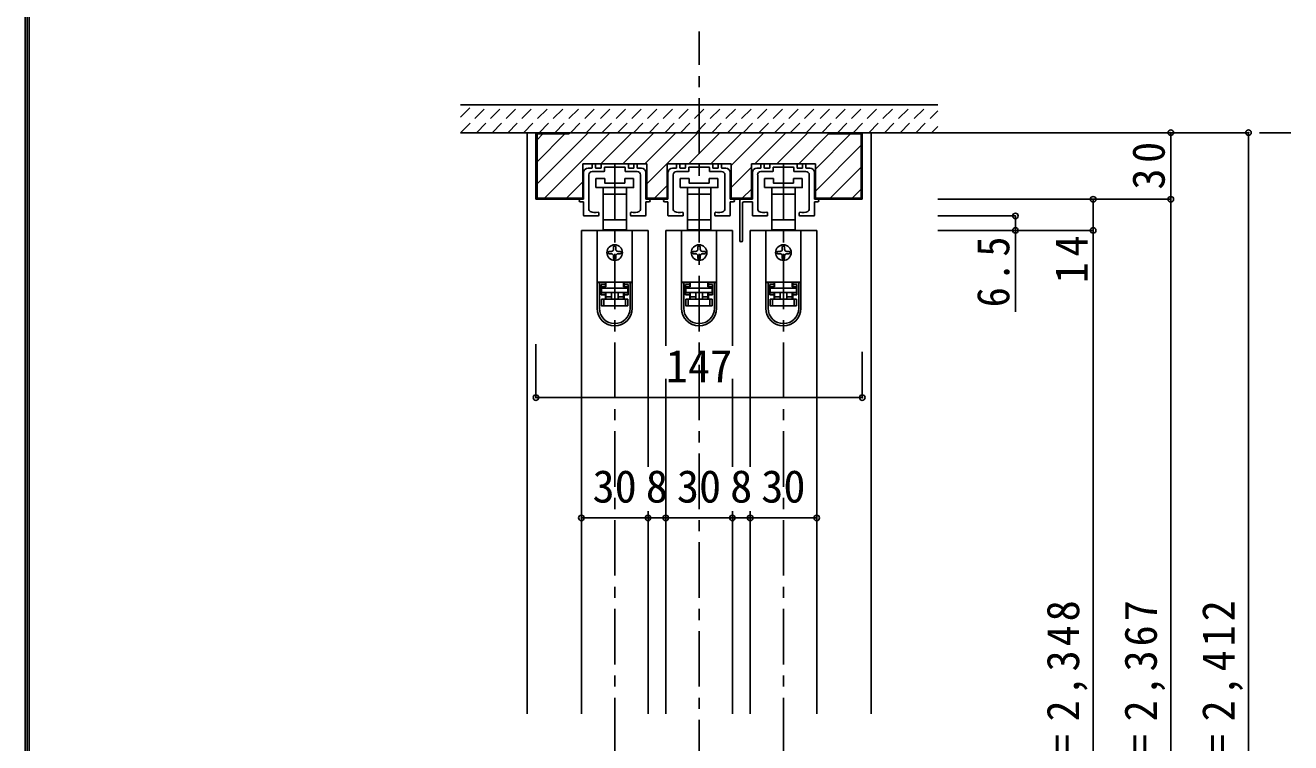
# Model space of a CAD drawing. Units: millimetres at full size, sheet at 1:5; some dimension numbers follow another scale. Extents: x -973 to 977, y -718 to 696.
# Drawn here: x -973 to -403, y -323 to 0 of the extents above; entities that cross this region are included whole.
import ezdxf
from ezdxf.enums import TextEntityAlignment as Align

# ---------------------------------------------------------------- set-up
doc = ezdxf.new("R2010")
doc.units = ezdxf.units.MM
doc.header["$LTSCALE"] = 5
doc.header["$PDMODE"] = 32
doc.header["$PDSIZE"] = 2.5
doc.linetypes.add('CHAIN1', pattern=[8, 5, -1, 1, -1])
doc.linetypes.add('DASHED1', pattern=[1.8, 1.2, -0.6])
for name, color, linetype in [('0-1_通り芯', 4, 'CHAIN1'), ('0-4_枠', 3, 'Continuous'), ('0-6_扉', 6, 'Continuous'), ('0-7_金物', 7, 'Continuous'), ('0-B_寸法', 7, 'Continuous'), ('0-C_ハッチ', 4, 'Continuous'), ('F-1_枠', 6, 'Continuous')]:
    doc.layers.add(name, color=color, linetype=linetype)
doc.styles.add('ＭＳ ゴシック', font='')
doc.styles.get('ＭＳ ゴシック').set_extended_font_data('MS Gothic')

# ---------------------------------------------------------------- blocks, each defined once
blk = doc.blocks.new('下荷重(戸車)')
at = {"layer": '0-7_金物'}
for p, q in [((8.5, 37.107), (4.5, 37.107)), ((-5.25, 30.107), (0, 30.107)), ((0, 30.107), (5.25, 30.107)), ((5.25, 30.107), (5.25, 33.107)), ((5.25, 18.507), (5.25, 30.107)), ((0, 18.507), (-5.25, 18.507)), ((-5.25, 18.507), (-5.25, 14.107)), ((5.25, 18.507), (0, 18.507)), ((5.25, 14.107), (5.25, 18.507)), ((7.9, 13.807), (-7.9, 13.807)), ((-7.9, 13.807), (-7.9, -9.493)), ((-5.25, 14.107), (-4, 14.107)), ((-4, 14.107), (-4, 13.807)), ((4, 14.107), (-4, 14.107)), ((4, 14.107), (5.25, 14.107)), ((4, 13.807), (4, 14.107)), ((7.9, 13.807), (7.9, -9.493)), ((-0.5, 6.307), (-0.5, 5.307)), ((0.5, 5.307), (0.5, 6.307)), ((-1.5, 4.307), (-2.5, 4.307)), ((-2.5, 3.307), (-1.5, 3.307)), ((-0.5, 2.307), (-0.5, 1.307)), ((0.5, 1.307), (0.5, 2.307)), ((2.5, 4.307), (1.5, 4.307)), ((1.5, 3.307), (2.5, 3.307)), ((7.9, -9.493), (-7.9, -9.493)), ((-7.9, -9.493), (-7.9, -9.593)), ((-6.9, -9.593), (-7.9, -9.593)), ((-7.9, -9.593), (-7.9, -21.293)), ((-4.2, -9.593), (-6.9, -9.593)), ((-6.9, -21.293), (-6.9, -9.593)), ((-6.1, -10.593), (-6.1, -15.293)), ((-6.1, -10.593), (-4.2, -10.593)), ((-4.9, -9.593), (-4.9, -9.493)), ((-4.2, -9.593), (-4.2, -10.593)), ((-4, -11.693), (-4, -9.493)), ((4, -9.493), (4, -11.693)), ((6.9, -9.593), (4.2, -9.593)), ((4.2, -10.593), (4.2, -9.593)), ((4.2, -11.593), (4.2, -10.593)), ((4.2, -10.593), (6.1, -10.593)), ((4.9, -9.493), (4.9, -9.593)), ((6.1, -15.293), (6.1, -10.593)), ((6.9, -9.593), (6.9, -21.293)), ((7.9, -9.593), (6.9, -9.593)), ((7.9, -9.493), (7.9, -9.593)), ((7.9, -21.293), (7.9, -9.593)), ((-6.1, -14.293), (-4.2, -14.293)), ((-4.2, -15.293), (-6.1, -15.293)), ((-5.9, -11.693), (-5.9, -12.193)), ((-4, -11.693), (-5.9, -11.693)), ((-5.9, -12.193), (5.9, -12.193)), ((-5.9, -14.193), (-5.9, -12.193)), ((5.9, -14.193), (-5.9, -14.193)), ((-4.2, -14.293), (-4.2, -15.293)), ((-4.2, -15.293), (-4.2, -17.193)), ((-4, -16.193), (-4, -14.193)), ((-1.5, -14.193), (-1.5, -17.193)), ((1.5, -14.193), (1.5, -17.193)), ((1.5, -16.193), (4, -16.193)), ((5.9, -11.693), (4, -11.693)), ((6.1, -11.593), (4.2, -11.593)), ((6.1, -15.293), (4.2, -15.293)), ((4.2, -17.193), (4.2, -15.293)), ((5.9, -12.193), (5.9, -11.693)), ((5.9, -12.193), (5.9, -14.193)), ((-5.9, -17.193), (-4.9, -17.193)), ((-4.9, -17.193), (4.9, -17.193)), ((-4.9, -17.193), (-4.9, -20.193)), ((4.9, -20.193), (-4.9, -20.193)), ((4.9, -17.193), (5.9, -17.193)), ((5.9, -17.193), (5.9, -20.193))]:
    blk.add_line(p, q, dxfattribs=at)
for points in [[(-8.5, 33.107), (0, 33.107), (8.5, 33.107), (8.5, 37.107)], [(4.5, 37.107), (4.5, 35.107), (-4.5, 35.107), (-4.5, 37.107), (-8.5, 37.107), (-8.5, 33.107)], [(-5.25, 33.107), (-5.25, 30.107), (-5.25, 18.507)], [(-4.2, -10.593), (-4.2, -11.593), (-6.1, -11.593)], [(-4, -17.193), (-4, -16.193), (-1.5, -16.193)], [(4, -14.193), (4, -16.193), (4, -17.193)], [(4.2, -15.293), (4.2, -14.293), (6.1, -14.293)], [(-4.9, -20.193), (-5.9, -20.193), (-5.9, -17.193)], [(5.9, -20.193), (4.9, -20.193), (4.9, -17.193)]]:
    blk.add_lwpolyline(points, dxfattribs=at)
blk.add_circle((0, 3.807), 3.5, dxfattribs=at)
for centre, radius, start, end in [((0, 6.307), 0.5, 90, 180), ((0, 6.307), 0.5, 0, 90), ((-2.5, 3.807), 0.5, 90, 180), ((-2.5, 3.807), 0.5, 180, 270), ((-1.5, 5.307), 1, 270, 0), ((-1.5, 2.307), 1, 0, 90), ((0, 1.307), 0.5, 180, 270), ((0, 1.307), 0.5, 270, 0), ((1.5, 5.307), 1, 180, 270), ((1.5, 2.307), 1, 90, 180), ((2.5, 3.807), 0.5, 0, 90), ((2.5, 3.807), 0.5, 270, 0), ((0, -21.293), 7.9, 180, 0), ((0, -21.293), 6.9, 180, 0)]:
    blk.add_arc(centre, radius, start, end, dxfattribs=at)
blk = doc.blocks.new('03')
at = {"layer": '0-B_寸法'}
for p, q in [((-11.079, 7.476), (-9.529, 7.476)), ((-9.229, 7.776), (-9.229, 9.176)), ((-9.229, 5.976), (-4.029, 5.976)), ((-8.029, 9.476), (-8.929, 9.476)), ((-7.729, 7.776), (-7.729, 9.176)), ((-5.529, 7.476), (-7.429, 7.476)), ((-5.229, 9.176), (-5.229, 7.776)), ((-4.929, 9.476), (6.771, 9.476)), ((-3.729, 6.276), (-3.729, 7.676)), ((-3.429, 7.976), (0.621, 7.976)), ((0.921, 8.276), (0.621, 7.976)), ((0.921, 8.276), (1.221, 7.976)), ((5.271, 7.976), (1.221, 7.976)), ((5.571, 6.276), (5.571, 7.676)), ((11.071, 5.976), (5.871, 5.976)), ((7.071, 9.176), (7.071, 7.776)), ((7.371, 7.476), (9.271, 7.476)), ((9.571, 7.776), (9.571, 9.176)), ((9.871, 9.476), (10.771, 9.476)), ((11.071, 7.776), (11.071, 9.176)), ((12.921, 7.476), (11.371, 7.476)), ((-13.079, 5.476), (-13.079, -6.524)), ((-10.679, -11.096), (-10.679, 4.476)), ((12.521, -11.096), (12.521, 4.476)), ((14.921, 5.476), (14.921, -6.524)), ((-18.679, -25.124), (-18.679, -7.024)), ((-18.179, -6.524), (-13.079, -6.524)), ((-17.479, -25.124), (-17.479, -8.224)), ((-16.979, -7.724), (-13.079, -7.724)), ((-13.079, -13.724), (-13.079, -7.724)), ((16.321, -6.524), (14.921, -6.524)), ((16.321, -7.724), (14.921, -7.724)), ((14.921, -13.724), (14.921, -7.724)), ((-12.779, -14.024), (-6.529, -14.024)), ((-6.229, -13.724), (-6.229, -12.649)), ((8.071, -13.724), (8.071, -12.649)), ((14.621, -14.024), (8.371, -14.024))]:
    blk.add_line(p, q, dxfattribs=at)
for centre, radius, start, end in [((-11.079, 5.476), 2, 90, 180), ((-9.229, 4.476), 1.5, 90, 180), ((-9.529, 7.776), 0.3, 270, 0), ((-8.929, 9.176), 0.3, 90, 180), ((-8.029, 9.176), 0.3, 0, 90), ((-7.429, 7.776), 0.3, 180, 270), ((-5.529, 7.776), 0.3, 270, 0), ((-4.929, 9.176), 0.3, 90, 180), ((-4.029, 6.276), 0.3, 270, 0), ((-3.429, 7.676), 0.3, 90, 180), ((5.271, 7.676), 0.3, 0, 90), ((5.871, 6.276), 0.3, 180, 270), ((6.771, 9.176), 0.3, 0, 90), ((7.371, 7.776), 0.3, 180, 270), ((9.271, 7.776), 0.3, 270, 0), ((9.871, 9.176), 0.3, 90, 180), ((10.771, 9.176), 0.3, 0, 90), ((11.371, 7.776), 0.3, 180, 270), ((11.071, 4.476), 1.5, 0, 90), ((12.921, 5.476), 2, 0, 90), ((-18.179, -7.024), 0.5, 90, 180), ((-16.979, -8.224), 0.5, 90, 180), ((-9.679, -11.096), 1, 180, 243.25632), ((11.521, -11.096), 1, 296.74368, 0), ((16.321, -7.124), 0.6, 0, 90), ((16.321, -7.124), 0.6, 270, 0), ((-12.779, -13.724), 0.3, 180, 270), ((-7.879, -7.524), 5, 243.25632, 284.75682), ((-6.529, -12.649), 0.3, 0, 104.75682), ((-6.529, -13.724), 0.3, 270, 0), ((8.371, -12.649), 0.3, 75.24318, 180), ((8.371, -13.724), 0.3, 180, 270), ((9.721, -7.524), 5, 255.24318, 296.74368), ((14.621, -13.724), 0.3, 270, 0), ((-18.079, -25.124), 0.6, 180, 0)]:
    blk.add_arc(centre, radius, start, end, dxfattribs=at)
blk = doc.blocks.new('02')
at = {"layer": '0-B_寸法'}
for p, q in [((-12, 6.623), (-10.45, 6.623)), ((-10.15, 6.923), (-10.15, 8.323)), ((-8.95, 8.623), (-9.85, 8.623)), ((-8.65, 6.923), (-8.65, 8.323)), ((-6.45, 6.623), (-8.35, 6.623)), ((-6.15, 8.323), (-6.15, 6.923)), ((-5.85, 8.623), (5.85, 8.623)), ((-4.65, 5.423), (-4.65, 6.823)), ((-4.35, 7.123), (-0.3, 7.123)), ((0, 7.423), (-0.3, 7.123)), ((0, 7.423), (0.3, 7.123)), ((4.35, 7.123), (0.3, 7.123)), ((4.65, 5.423), (4.65, 6.823)), ((6.15, 8.323), (6.15, 6.923)), ((6.45, 6.623), (8.35, 6.623)), ((8.65, 6.923), (8.65, 8.323)), ((8.95, 8.623), (9.85, 8.623)), ((10.15, 6.923), (10.15, 8.323)), ((12, 6.623), (10.45, 6.623)), ((-14, 4.623), (-14, -7.377)), ((-11.6, -11.949), (-11.6, 3.623)), ((-10.15, 5.123), (-4.95, 5.123)), ((10.15, 5.123), (4.95, 5.123)), ((11.6, -11.949), (11.6, 3.623)), ((14, 4.623), (14, -7.377)), ((-15.4, -7.377), (-14, -7.377)), ((-15.4, -8.577), (-14, -8.577)), ((-14, -14.577), (-14, -8.577)), ((15.4, -7.377), (14, -7.377)), ((15.4, -8.577), (14, -8.577)), ((14, -14.577), (14, -8.577)), ((-13.7, -14.877), (-7.45, -14.877)), ((-7.15, -14.577), (-7.15, -13.502)), ((7.15, -14.577), (7.15, -13.502)), ((13.7, -14.877), (7.45, -14.877))]:
    blk.add_line(p, q, dxfattribs=at)
for centre, radius, start, end in [((-12, 4.623), 2, 90, 180), ((-10.45, 6.923), 0.3, 270, 0), ((-9.85, 8.323), 0.3, 90, 180), ((-8.95, 8.323), 0.3, 0, 90), ((-8.35, 6.923), 0.3, 180, 270), ((-6.45, 6.923), 0.3, 270, 0), ((-5.85, 8.323), 0.3, 90, 180), ((-4.35, 6.823), 0.3, 90, 180), ((4.35, 6.823), 0.3, 0, 90), ((5.85, 8.323), 0.3, 0, 90), ((6.45, 6.923), 0.3, 180, 270), ((8.35, 6.923), 0.3, 270, 0), ((8.95, 8.323), 0.3, 90, 180), ((9.85, 8.323), 0.3, 0, 90), ((10.45, 6.923), 0.3, 180, 270), ((12, 4.623), 2, 0, 90), ((-10.15, 3.623), 1.5, 90, 180), ((-4.95, 5.423), 0.3, 270, 0), ((4.95, 5.423), 0.3, 180, 270), ((10.15, 3.623), 1.5, 0, 90), ((-15.4, -7.977), 0.6, 90, 180), ((-15.4, -7.977), 0.6, 180, 270), ((15.4, -7.977), 0.6, 0, 90), ((15.4, -7.977), 0.6, 270, 0), ((-13.7, -14.577), 0.3, 180, 270), ((-10.6, -11.949), 1, 180, 243.25632), ((-8.8, -8.377), 5, 243.25632, 284.75682), ((-7.45, -13.502), 0.3, 0, 104.75682), ((-7.45, -14.577), 0.3, 270, 0), ((7.45, -13.502), 0.3, 75.24318, 180), ((7.45, -14.577), 0.3, 180, 270), ((8.8, -8.377), 5, 255.24318, 296.74368), ((10.6, -11.949), 1, 296.74368, 0), ((13.7, -14.577), 0.3, 270, 0)]:
    blk.add_arc(centre, radius, start, end, dxfattribs=at)

msp = doc.modelspace()

# ---------------------------------------------------------------- linework, layer by layer
at = {"layer": '0-1_通り芯'}
for p, q in [((-669.847, -577.5), (-669.847, -2.5)), ((-777.347, -48), (-403.347, -48)), ((-707.847, -567.5), (-707.847, -62)), ((-631.847, -567.5), (-631.847, -62))]:
    msp.add_line(p, q, dxfattribs=at)
at = {"layer": '0-4_枠', "color": 4}
for p, q in [((-747.347, -48), (-743.347, -48)), ((-747.347, -48), (-747.347, -309.75)), ((-592.347, -48), (-596.347, -48)), ((-592.347, -309.75), (-592.347, -48))]:
    msp.add_line(p, q, dxfattribs=at)
at = {"layer": '0-4_枠'}
for p, q in [((-743.347, -78), (-743.347, -48)), ((-596.347, -48), (-743.347, -48)), ((-742.847, -77.5), (-742.847, -48.5)), ((-728.347, -48.5), (-742.847, -48.5)), ((-728.347, -48), (-728.347, -48.5)), ((-611.347, -48.5), (-611.347, -48)), ((-611.347, -48.5), (-596.847, -48.5)), ((-596.847, -77.5), (-596.847, -48.5)), ((-596.347, -78), (-596.347, -48)), ((-722.247, -78), (-722.247, -62)), ((-693.447, -62), (-722.247, -62)), ((-693.447, -78), (-693.447, -62)), ((-684.247, -78), (-684.247, -62)), ((-655.447, -62), (-684.247, -62)), ((-655.447, -78), (-655.447, -62)), ((-646.247, -78), (-646.247, -62)), ((-617.447, -62), (-646.247, -62)), ((-617.447, -78), (-617.447, -62)), ((-722.247, -78), (-743.347, -78)), ((-742.847, -77.5), (-722.247, -77.5)), ((-693.447, -77.5), (-684.247, -77.5)), ((-684.247, -78), (-693.447, -78)), ((-646.247, -77.5), (-655.447, -77.5)), ((-646.247, -78), (-655.447, -78)), ((-596.847, -77.5), (-617.447, -77.5)), ((-596.347, -78), (-617.447, -78))]:
    msp.add_line(p, q, dxfattribs=at)
at = {"layer": '0-6_扉'}
for p, q in [((-692.847, -92), (-722.847, -92)), ((-722.847, -92), (-722.847, -309.75)), ((-692.847, -92), (-692.847, -198.5)), ((-654.847, -92), (-684.847, -92)), ((-684.847, -92), (-684.847, -143.976)), ((-654.847, -92), (-654.847, -143.976)), ((-616.847, -92), (-646.847, -92)), ((-646.847, -92), (-646.847, -198.5)), ((-616.847, -92), (-616.847, -309.75)), ((-684.847, -158.905), (-684.847, -309.75)), ((-654.847, -158.905), (-654.847, -198.5)), ((-692.847, -218.5), (-692.847, -309.75)), ((-654.847, -218.5), (-654.847, -309.75)), ((-646.847, -218.5), (-646.847, -309.75))]:
    msp.add_line(p, q, dxfattribs=at)
at = {"layer": '0-B_寸法', "color": 4, "linetype": 'DASHED1'}
for p, q in [((-777.347, -41.037), (-771.81, -35.5)), ((-777.239, -48), (-764.739, -35.5)), ((-770.168, -48), (-757.668, -35.5)), ((-763.096, -48), (-750.596, -35.5)), ((-756.025, -48), (-743.525, -35.5)), ((-748.954, -48), (-736.454, -35.5)), ((-741.883, -48), (-729.383, -35.5)), ((-734.812, -48), (-722.312, -35.5)), ((-727.741, -48), (-715.241, -35.5)), ((-720.67, -48), (-708.17, -35.5)), ((-713.599, -48), (-701.099, -35.5)), ((-706.528, -48), (-694.028, -35.5)), ((-699.457, -48), (-686.957, -35.5)), ((-692.386, -48), (-679.886, -35.5)), ((-685.315, -48), (-672.815, -35.5)), ((-678.244, -48), (-665.744, -35.5)), ((-671.173, -48), (-658.673, -35.5)), ((-664.101, -48), (-651.601, -35.5)), ((-657.03, -48), (-644.53, -35.5)), ((-649.959, -48), (-637.459, -35.5)), ((-642.888, -48), (-630.388, -35.5)), ((-635.817, -48), (-623.317, -35.5)), ((-628.746, -48), (-616.246, -35.5)), ((-621.675, -48), (-609.175, -35.5)), ((-614.604, -48), (-602.104, -35.5)), ((-607.533, -48), (-595.033, -35.5)), ((-600.462, -48), (-587.962, -35.5)), ((-593.391, -48), (-580.891, -35.5)), ((-586.32, -48), (-573.82, -35.5)), ((-579.249, -48), (-566.749, -35.5)), ((-572.178, -48), (-562.347, -38.169)), ((-565.107, -48), (-562.347, -45.24))]:
    msp.add_line(p, q, dxfattribs=at)
at = {"layer": '0-B_寸法', "color": 2}
for p, q in [((-562.347, -35.5), (-777.347, -35.5)), ((-562.347, -48), (-777.347, -48))]:
    msp.add_line(p, q, dxfattribs=at)
at = {"layer": '0-B_寸法', "color": 4}
for p, q in [((-422.347, -48), (-562.347, -48)), ((-457.347, -48), (-457.347, -78)), ((-422.347, -567.5), (-422.347, -48)), ((-457.347, -78), (-562.347, -78)), ((-492.347, -78), (-492.347, -92)), ((-457.347, -567.5), (-457.347, -78)), ((-527.347, -85.5), (-562.347, -85.5)), ((-527.347, -85.5), (-527.347, -128.681)), ((-492.347, -92), (-562.347, -92)), ((-492.347, -92), (-492.347, -547.5)), ((-743.347, -167.304), (-743.347, -143.246)), ((-596.347, -167.304), (-596.347, -146.746)), ((-743.347, -167.304), (-596.347, -167.304)), ((-722.847, -221.5), (-616.847, -221.5))]:
    msp.add_line(p, q, dxfattribs=at)
at = {"layer": '0-B_寸法'}
for p in [(-457.347, -48), (-422.347, -48), (-492.347, -78), (-457.347, -78), (-527.347, -85.5), (-527.347, -92), (-492.347, -92), (-743.347, -167.304), (-596.347, -167.304), (-722.847, -221.5), (-692.847, -221.5), (-684.847, -221.5), (-654.847, -221.5), (-646.847, -221.5), (-616.847, -221.5)]:
    msp.add_point(p, dxfattribs=at)
at = {"layer": '0-C_ハッチ'}
for p, q in [((-742.847, -70.972), (-719.875, -48)), ((-742.847, -51.173), (-740.174, -48.5)), ((-742.847, -61.073), (-730.274, -48.5)), ((-739.475, -77.5), (-709.975, -48)), ((-714.076, -62), (-700.076, -48)), ((-704.176, -62), (-690.176, -48)), ((-694.277, -62), (-680.277, -48)), ((-693.447, -71.07), (-670.377, -48)), ((-674.478, -62), (-660.478, -48)), ((-664.578, -62), (-650.578, -48)), ((-655.447, -62.768), (-640.679, -48)), ((-644.779, -62), (-630.779, -48)), ((-634.88, -62), (-620.88, -48)), ((-624.98, -62), (-611.347, -48.367)), ((-601.581, -48.5), (-617.447, -64.366)), ((-617.447, -74.266), (-596.847, -53.666)), ((-655.447, -72.668), (-646.247, -63.468)), ((-610.782, -77.5), (-596.847, -63.565)), ((-729.576, -77.5), (-722.247, -70.171)), ((-689.978, -77.5), (-684.247, -71.769)), ((-650.38, -77.5), (-646.247, -73.367)), ((-600.882, -77.5), (-596.847, -73.465))]:
    msp.add_line(p, q, dxfattribs=at)
at = {"layer": 'F-1_枠'}
for p, q in [((-973.347, 695.833), (-973.347, -700.833)), ((-972.514, 695.833), (-972.514, -700.833)), ((-971.68, 695.833), (-971.68, -700.833))]:
    msp.add_line(p, q, dxfattribs=at)

# ---------------------------------------------------------------- block references
at = {"layer": '0-7_金物'}
for name, p in [('02', (-707.847, -70.623)), ('02', (-669.847, -70.623)), ('03', (-632.768, -71.476)), ('下荷重(戸車)', (-707.847, -105.807)), ('下荷重(戸車)', (-669.847, -105.807)), ('下荷重(戸車)', (-631.847, -105.807))]:
    msp.add_blockref(name, p, dxfattribs=at)

# ---------------------------------------------------------------- texts
at = {"layer": '0-B_寸法', "style": 'ＭＳ ゴシック'}
for s, p in [('147', (-684.847, -164.804)), ('30', (-717.847, -219)), ('8', (-693.847, -219)), ('30', (-679.847, -219)), ('8', (-655.847, -219)), ('30', (-641.847, -219))]:
    msp.add_text(s, height=14.66, dxfattribs=at).set_placement(p, align=Align.BOTTOM_LEFT)
at = {"layer": '0-B_寸法', "char_height": 14.66, "attachment_point": 7, "rotation": 90, "style": 'ＭＳ ゴシック'}
for s, insert in [('\\T1.27;\\W0.95;30', (-459.847, -73.625)), ('\\T1.27;\\W0.9;6.5', (-529.847, -126.599)), ('\\T1.27;\\W0.95;14', (-494.847, -115.793)), ('\\T1.19;\\W0.95;ＤＨ＝2,348', (-494.847, -381)), ('\\T1.19;\\W0.95;枠内＝2,367', (-459.847, -381)), ('\\T1.19;\\W0.95;枠外＝2,412', (-424.847, -381))]:
    msp.add_mtext(s, dxfattribs=dict(at, insert=insert))

doc.saveas('drawing.dxf')
